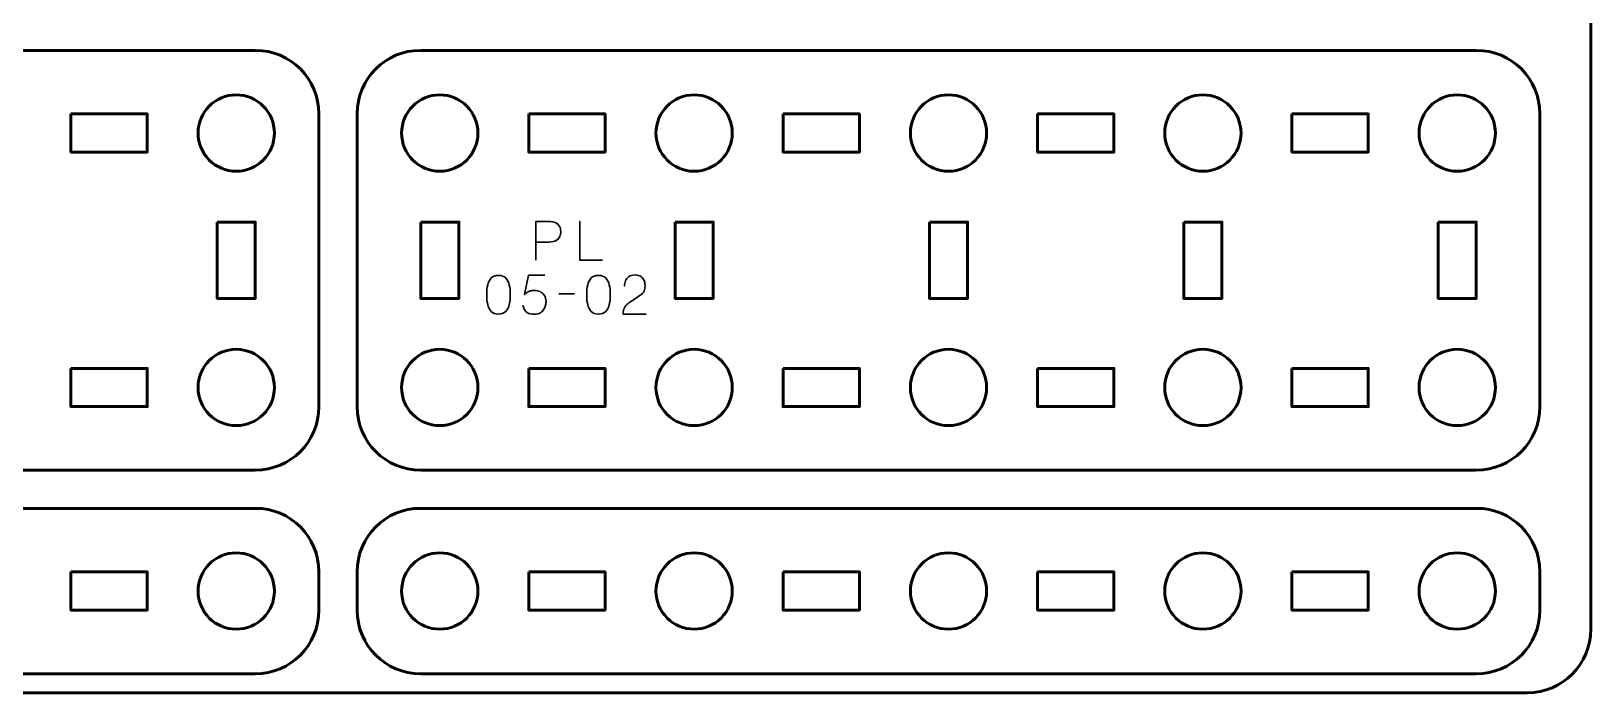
# Model space of a CAD drawing. Header units: centimetres. Extents: x -23.5 to 0, y -29.7 to 0.
# Drawn here: x -12.26 to 0, y -29.7 to -24.5 of the extents above; entities that cross this region are included whole.
import ezdxf

# ---------------------------------------------------------------- set-up
doc = ezdxf.new("R2010")
doc.units = ezdxf.units.CM
doc.header["$MEASUREMENT"] = 0
doc.layers.add('Layer 1', color=7, linetype='Continuous')

msp = doc.modelspace()

# ---------------------------------------------------------------- linework, layer by layer
at = {"layer": 'Layer 1', "color": 22, "lineweight": 53}
msp.add_open_spline([(-20.49992, 0.00005), (-20.49992, 0.00005), (-0.49996, 0.00005), (-0.49996, 0.00005), (-0.49996, 0.00005), (-0.22299, 0.00005), (0, -0.22304), (0, -0.50004), (0, -0.50004), (0, -0.50004), (0, -29.19991), (0, -29.19991), (0, -29.19991), (0, -29.47705), (-0.22299, -29.70001), (-0.49996, -29.70001), (-0.49996, -29.70001), (-0.49996, -29.70001), (-20.49992, -29.70001), (-20.49992, -29.70001), (-20.49992, -29.70001), (-20.77692, -29.70001), (-21.00001, -29.47705), (-21.00001, -29.19991), (-21.00001, -29.19991), (-21.00001, -29.19991), (-21.00001, -0.50004), (-21.00001, -0.50004), (-21.00001, -0.50004), (-21.00001, -0.22304), (-20.77692, 0.00005), (-20.49992, 0.00005)], degree=3, knots=[0, 0, 0, 0, 0.125, 0.125, 0.125, 0.125, 0.25, 0.25, 0.25, 0.25, 0.375, 0.375, 0.375, 0.375, 0.5, 0.5, 0.5, 0.5, 0.625, 0.625, 0.625, 0.625, 0.75, 0.75, 0.75, 0.75, 0.875, 0.875, 0.875, 0.875, 1, 1, 1, 1], dxfattribs=at)
at = {"layer": 'Layer 1', "color": 114, "lineweight": 53}
for points in [[(-18.79999, -24.64995), (-18.79999, -24.64995), (-10.50011, -24.64995), (-10.50011, -24.64995), (-10.50011, -24.64995), (-10.22311, -24.64995), (-10.00001, -24.87305), (-10.00001, -25.15005), (-10.00001, -25.15005), (-10.00001, -25.15005), (-10.00001, -27.44997), (-10.00001, -27.44997), (-10.00001, -27.44997), (-10.00001, -27.72698), (-10.22311, -27.94993), (-10.50011, -27.94993), (-10.50011, -27.94993), (-10.50011, -27.94993), (-18.79999, -27.94993), (-18.79999, -27.94993), (-18.79999, -27.94993), (-19.07699, -27.94993), (-19.30009, -27.72698), (-19.30009, -27.44997), (-19.30009, -27.44997), (-19.30009, -27.44997), (-19.30009, -25.15005), (-19.30009, -25.15005), (-19.30009, -25.15005), (-19.30009, -24.87305), (-19.07699, -24.64995), (-18.79999, -24.64995)], [(-9.19999, -24.64995), (-9.19999, -24.64995), (-0.90011, -24.64995), (-0.90011, -24.64995), (-0.90011, -24.64995), (-0.62311, -24.64995), (-0.40001, -24.87305), (-0.40001, -25.15005), (-0.40001, -25.15005), (-0.40001, -25.15005), (-0.40001, -27.44997), (-0.40001, -27.44997), (-0.40001, -27.44997), (-0.40001, -27.72698), (-0.62311, -27.94993), (-0.90011, -27.94993), (-0.90011, -27.94993), (-0.90011, -27.94993), (-9.19999, -27.94993), (-9.19999, -27.94993), (-9.19999, -27.94993), (-9.47699, -27.94993), (-9.70009, -27.72698), (-9.70009, -27.44997), (-9.70009, -27.44997), (-9.70009, -27.44997), (-9.70009, -25.15005), (-9.70009, -25.15005), (-9.70009, -25.15005), (-9.70009, -24.87305), (-9.47699, -24.64995), (-9.19999, -24.64995)], [(-18.80001, -28.25002), (-18.80001, -28.25002), (-10.50011, -28.25002), (-10.50011, -28.25002), (-10.50011, -28.25002), (-10.22311, -28.25002), (-10.00001, -28.47311), (-10.00001, -28.75011), (-10.00001, -28.75011), (-10.00001, -28.75011), (-10.00001, -29.05012), (-10.00001, -29.05012), (-10.00001, -29.05012), (-10.00001, -29.32708), (-10.22311, -29.55004), (-10.50011, -29.55004), (-10.50011, -29.55004), (-10.50011, -29.55004), (-18.80001, -29.55004), (-18.80001, -29.55004), (-18.80001, -29.55004), (-19.07701, -29.55004), (-19.30011, -29.32708), (-19.30011, -29.05012), (-19.30011, -29.05012), (-19.30011, -29.05012), (-19.30011, -28.75011), (-19.30011, -28.75011), (-19.30011, -28.75011), (-19.30011, -28.47311), (-19.07701, -28.25002), (-18.80001, -28.25002)], [(-9.20001, -28.25002), (-9.20001, -28.25002), (-0.90011, -28.25002), (-0.90011, -28.25002), (-0.90011, -28.25002), (-0.62311, -28.25002), (-0.40001, -28.47311), (-0.40001, -28.75011), (-0.40001, -28.75011), (-0.40001, -28.75011), (-0.40001, -29.05012), (-0.40001, -29.05012), (-0.40001, -29.05012), (-0.40001, -29.32708), (-0.62311, -29.55004), (-0.90011, -29.55004), (-0.90011, -29.55004), (-0.90011, -29.55004), (-9.20001, -29.55004), (-9.20001, -29.55004), (-9.20001, -29.55004), (-9.47701, -29.55004), (-9.70011, -29.32708), (-9.70011, -29.05012), (-9.70011, -29.05012), (-9.70011, -29.05012), (-9.70011, -28.75011), (-9.70011, -28.75011), (-9.70011, -28.75011), (-9.70011, -28.47311), (-9.47701, -28.25002), (-9.20001, -28.25002)]]:
    msp.add_open_spline(points, degree=3, knots=[0, 0, 0, 0, 0.125, 0.125, 0.125, 0.125, 0.25, 0.25, 0.25, 0.25, 0.375, 0.375, 0.375, 0.375, 0.5, 0.5, 0.5, 0.5, 0.625, 0.625, 0.625, 0.625, 0.75, 0.75, 0.75, 0.75, 0.875, 0.875, 0.875, 0.875, 1, 1, 1, 1], dxfattribs=at)
at = {"layer": 'Layer 1', "lineweight": 53}
for points in [[(-10.35004, -25.29998), (-10.35004, -25.46575), (-10.48441, -25.59998), (-10.65004, -25.59998), (-10.65004, -25.59998), (-10.81581, -25.59998), (-10.95004, -25.46575), (-10.95004, -25.29998), (-10.95004, -25.29998), (-10.95004, -25.13432), (-10.81581, -24.99998), (-10.65004, -24.99998), (-10.65004, -24.99998), (-10.48441, -24.99998), (-10.35004, -25.13432), (-10.35004, -25.29998)], [(-8.75006, -25.29998), (-8.75006, -25.46575), (-8.88429, -25.59998), (-9.05006, -25.59998), (-9.05006, -25.59998), (-9.21572, -25.59998), (-9.35006, -25.46575), (-9.35006, -25.29998), (-9.35006, -25.29998), (-9.35006, -25.13432), (-9.21572, -24.99998), (-9.05006, -24.99998), (-9.05006, -24.99998), (-8.88429, -24.99998), (-8.75006, -25.13432), (-8.75006, -25.29998)], [(-6.74999, -25.29998), (-6.74999, -25.46575), (-6.88437, -25.59998), (-7.05, -25.59998), (-7.05, -25.59998), (-7.21577, -25.59998), (-7.35, -25.46575), (-7.35, -25.29998), (-7.35, -25.29998), (-7.35, -25.13432), (-7.21577, -24.99998), (-7.05, -24.99998), (-7.05, -24.99998), (-6.88437, -24.99998), (-6.74999, -25.13432), (-6.74999, -25.29998)], [(-4.75007, -25.29998), (-4.75007, -25.46575), (-4.8844, -25.59998), (-5.05006, -25.59998), (-5.05006, -25.59998), (-5.21569, -25.59998), (-5.35007, -25.46575), (-5.35007, -25.29998), (-5.35007, -25.29998), (-5.35007, -25.13432), (-5.21569, -24.99998), (-5.05006, -24.99998), (-5.05006, -24.99998), (-4.8844, -24.99998), (-4.75007, -25.13432), (-4.75007, -25.29998)], [(-2.7501, -25.29998), (-2.7501, -25.46575), (-2.88434, -25.59998), (-3.05011, -25.59998), (-3.05011, -25.59998), (-3.21577, -25.59998), (-3.35011, -25.46575), (-3.35011, -25.29998), (-3.35011, -25.29998), (-3.35011, -25.13432), (-3.21577, -24.99998), (-3.05011, -24.99998), (-3.05011, -24.99998), (-2.88434, -24.99998), (-2.7501, -25.13432), (-2.7501, -25.29998)], [(-0.75004, -25.29998), (-0.75004, -25.46575), (-0.88441, -25.59998), (-1.05004, -25.59998), (-1.05004, -25.59998), (-1.21581, -25.59998), (-1.35004, -25.46575), (-1.35004, -25.29998), (-1.35004, -25.29998), (-1.35004, -25.13432), (-1.21581, -24.99998), (-1.05004, -24.99998), (-1.05004, -24.99998), (-0.88441, -24.99998), (-0.75004, -25.13432), (-0.75004, -25.29998)], [(-11.95005, -25.15005), (-11.95005, -25.15005), (-11.35005, -25.15005), (-11.35005, -25.15005), (-11.35005, -25.15005), (-11.35005, -25.15005), (-11.35005, -25.45005), (-11.35005, -25.45005), (-11.35005, -25.45005), (-11.35005, -25.45005), (-11.95005, -25.45005), (-11.95005, -25.45005), (-11.95005, -25.45005), (-11.95005, -25.45005), (-11.95005, -25.15005), (-11.95005, -25.15005)], [(-8.35004, -25.15005), (-8.35004, -25.15005), (-7.75005, -25.15005), (-7.75005, -25.15005), (-7.75005, -25.15005), (-7.75005, -25.15005), (-7.75005, -25.45005), (-7.75005, -25.45005), (-7.75005, -25.45005), (-7.75005, -25.45005), (-8.35004, -25.45005), (-8.35004, -25.45005), (-8.35004, -25.45005), (-8.35004, -25.45005), (-8.35004, -25.15005), (-8.35004, -25.15005)], [(-6.35009, -25.15005), (-6.35009, -25.15005), (-5.75008, -25.15005), (-5.75008, -25.15005), (-5.75008, -25.15005), (-5.75008, -25.15005), (-5.75008, -25.45005), (-5.75008, -25.45005), (-5.75008, -25.45005), (-5.75008, -25.45005), (-6.35009, -25.45005), (-6.35009, -25.45005), (-6.35009, -25.45005), (-6.35009, -25.45005), (-6.35009, -25.15005), (-6.35009, -25.15005)], [(-4.35002, -25.15005), (-4.35002, -25.15005), (-3.75002, -25.15005), (-3.75002, -25.15005), (-3.75002, -25.15005), (-3.75002, -25.15005), (-3.75002, -25.45005), (-3.75002, -25.45005), (-3.75002, -25.45005), (-3.75002, -25.45005), (-4.35002, -25.45005), (-4.35002, -25.45005), (-4.35002, -25.45005), (-4.35002, -25.45005), (-4.35002, -25.15005), (-4.35002, -25.15005)], [(-2.35005, -25.15005), (-2.35005, -25.15005), (-1.75005, -25.15005), (-1.75005, -25.15005), (-1.75005, -25.15005), (-1.75005, -25.15005), (-1.75005, -25.45005), (-1.75005, -25.45005), (-1.75005, -25.45005), (-1.75005, -25.45005), (-2.35005, -25.45005), (-2.35005, -25.45005), (-2.35005, -25.45005), (-2.35005, -25.45005), (-2.35005, -25.15005), (-2.35005, -25.15005)], [(-10.80011, -26), (-10.80011, -26), (-10.50011, -26), (-10.50011, -26), (-10.50011, -26), (-10.50011, -26), (-10.50011, -26.59999), (-10.50011, -26.59999), (-10.50011, -26.59999), (-10.50011, -26.59999), (-10.80011, -26.59999), (-10.80011, -26.59999), (-10.80011, -26.59999), (-10.80011, -26.59999), (-10.80011, -26), (-10.80011, -26)], [(-9.19999, -26), (-9.19999, -26), (-8.89999, -26), (-8.89999, -26), (-8.89999, -26), (-8.89999, -26), (-8.89999, -26.59999), (-8.89999, -26.59999), (-8.89999, -26.59999), (-8.89999, -26.59999), (-9.19999, -26.59999), (-9.19999, -26.59999), (-9.19999, -26.59999), (-9.19999, -26.59999), (-9.19999, -26), (-9.19999, -26)], [(-7.20007, -26), (-7.20007, -26), (-6.90007, -26), (-6.90007, -26), (-6.90007, -26), (-6.90007, -26), (-6.90007, -26.59999), (-6.90007, -26.59999), (-6.90007, -26.59999), (-6.90007, -26.59999), (-7.20007, -26.59999), (-7.20007, -26.59999), (-7.20007, -26.59999), (-7.20007, -26.59999), (-7.20007, -26), (-7.20007, -26)], [(-5.20014, -26), (-5.20014, -26), (-4.90013, -26), (-4.90013, -26), (-4.90013, -26), (-4.90013, -26), (-4.90013, -26.59999), (-4.90013, -26.59999), (-4.90013, -26.59999), (-4.90013, -26.59999), (-5.20014, -26.59999), (-5.20014, -26.59999), (-5.20014, -26.59999), (-5.20014, -26.59999), (-5.20014, -26), (-5.20014, -26)], [(-3.20004, -26), (-3.20004, -26), (-2.90003, -26), (-2.90003, -26), (-2.90003, -26), (-2.90003, -26), (-2.90003, -26.59999), (-2.90003, -26.59999), (-2.90003, -26.59999), (-2.90003, -26.59999), (-3.20004, -26.59999), (-3.20004, -26.59999), (-3.20004, -26.59999), (-3.20004, -26.59999), (-3.20004, -26), (-3.20004, -26)], [(-1.20011, -26), (-1.20011, -26), (-0.90011, -26), (-0.90011, -26), (-0.90011, -26), (-0.90011, -26), (-0.90011, -26.59999), (-0.90011, -26.59999), (-0.90011, -26.59999), (-0.90011, -26.59999), (-1.20011, -26.59999), (-1.20011, -26.59999), (-1.20011, -26.59999), (-1.20011, -26.59999), (-1.20011, -26), (-1.20011, -26)], [(-10.35004, -27.30004), (-10.35004, -27.46567), (-10.48441, -27.60005), (-10.65004, -27.60005), (-10.65004, -27.60005), (-10.81581, -27.60005), (-10.95004, -27.46567), (-10.95004, -27.30004), (-10.95004, -27.30004), (-10.95004, -27.13427), (-10.81581, -27.00004), (-10.65004, -27.00004), (-10.65004, -27.00004), (-10.48441, -27.00004), (-10.35004, -27.13427), (-10.35004, -27.30004)], [(-8.75006, -27.30004), (-8.75006, -27.46567), (-8.88429, -27.60005), (-9.05006, -27.60005), (-9.05006, -27.60005), (-9.21572, -27.60005), (-9.35006, -27.46567), (-9.35006, -27.30004), (-9.35006, -27.30004), (-9.35006, -27.13427), (-9.21572, -27.00004), (-9.05006, -27.00004), (-9.05006, -27.00004), (-8.88429, -27.00004), (-8.75006, -27.13427), (-8.75006, -27.30004)], [(-6.74999, -27.30004), (-6.74999, -27.46567), (-6.88437, -27.60005), (-7.05, -27.60005), (-7.05, -27.60005), (-7.21577, -27.60005), (-7.35, -27.46567), (-7.35, -27.30004), (-7.35, -27.30004), (-7.35, -27.13427), (-7.21577, -27.00004), (-7.05, -27.00004), (-7.05, -27.00004), (-6.88437, -27.00004), (-6.74999, -27.13427), (-6.74999, -27.30004)], [(-4.75007, -27.30004), (-4.75007, -27.46567), (-4.8844, -27.60005), (-5.05006, -27.60005), (-5.05006, -27.60005), (-5.21569, -27.60005), (-5.35007, -27.46567), (-5.35007, -27.30004), (-5.35007, -27.30004), (-5.35007, -27.13427), (-5.21569, -27.00004), (-5.05006, -27.00004), (-5.05006, -27.00004), (-4.8844, -27.00004), (-4.75007, -27.13427), (-4.75007, -27.30004)], [(-2.7501, -27.30004), (-2.7501, -27.46567), (-2.88434, -27.60005), (-3.05011, -27.60005), (-3.05011, -27.60005), (-3.21577, -27.60005), (-3.35011, -27.46567), (-3.35011, -27.30004), (-3.35011, -27.30004), (-3.35011, -27.13427), (-3.21577, -27.00004), (-3.05011, -27.00004), (-3.05011, -27.00004), (-2.88434, -27.00004), (-2.7501, -27.13427), (-2.7501, -27.30004)], [(-0.75004, -27.30004), (-0.75004, -27.46567), (-0.88441, -27.60005), (-1.05004, -27.60005), (-1.05004, -27.60005), (-1.21581, -27.60005), (-1.35004, -27.46567), (-1.35004, -27.30004), (-1.35004, -27.30004), (-1.35004, -27.13427), (-1.21581, -27.00004), (-1.05004, -27.00004), (-1.05004, -27.00004), (-0.88441, -27.00004), (-0.75004, -27.13427), (-0.75004, -27.30004)], [(-11.95005, -27.14997), (-11.95005, -27.14997), (-11.35005, -27.14997), (-11.35005, -27.14997), (-11.35005, -27.14997), (-11.35005, -27.14997), (-11.35005, -27.44997), (-11.35005, -27.44997), (-11.35005, -27.44997), (-11.35005, -27.44997), (-11.95005, -27.44997), (-11.95005, -27.44997), (-11.95005, -27.44997), (-11.95005, -27.44997), (-11.95005, -27.14997), (-11.95005, -27.14997)], [(-8.35004, -27.14997), (-8.35004, -27.14997), (-7.75005, -27.14997), (-7.75005, -27.14997), (-7.75005, -27.14997), (-7.75005, -27.14997), (-7.75005, -27.44997), (-7.75005, -27.44997), (-7.75005, -27.44997), (-7.75005, -27.44997), (-8.35004, -27.44997), (-8.35004, -27.44997), (-8.35004, -27.44997), (-8.35004, -27.44997), (-8.35004, -27.14997), (-8.35004, -27.14997)], [(-6.35009, -27.14997), (-6.35009, -27.14997), (-5.75008, -27.14997), (-5.75008, -27.14997), (-5.75008, -27.14997), (-5.75008, -27.14997), (-5.75008, -27.44997), (-5.75008, -27.44997), (-5.75008, -27.44997), (-5.75008, -27.44997), (-6.35009, -27.44997), (-6.35009, -27.44997), (-6.35009, -27.44997), (-6.35009, -27.44997), (-6.35009, -27.14997), (-6.35009, -27.14997)], [(-4.35002, -27.14997), (-4.35002, -27.14997), (-3.75002, -27.14997), (-3.75002, -27.14997), (-3.75002, -27.14997), (-3.75002, -27.14997), (-3.75002, -27.44997), (-3.75002, -27.44997), (-3.75002, -27.44997), (-3.75002, -27.44997), (-4.35002, -27.44997), (-4.35002, -27.44997), (-4.35002, -27.44997), (-4.35002, -27.44997), (-4.35002, -27.14997), (-4.35002, -27.14997)], [(-2.35005, -27.14997), (-2.35005, -27.14997), (-1.75005, -27.14997), (-1.75005, -27.14997), (-1.75005, -27.14997), (-1.75005, -27.14997), (-1.75005, -27.44997), (-1.75005, -27.44997), (-1.75005, -27.44997), (-1.75005, -27.44997), (-2.35005, -27.44997), (-2.35005, -27.44997), (-2.35005, -27.44997), (-2.35005, -27.44997), (-2.35005, -27.14997), (-2.35005, -27.14997)], [(-10.35004, -28.90004), (-10.35004, -29.06582), (-10.48441, -29.20005), (-10.65004, -29.20005), (-10.65004, -29.20005), (-10.81581, -29.20005), (-10.95004, -29.06582), (-10.95004, -28.90004), (-10.95004, -28.90004), (-10.95004, -28.73438), (-10.81581, -28.60004), (-10.65004, -28.60004), (-10.65004, -28.60004), (-10.48441, -28.60004), (-10.35004, -28.73438), (-10.35004, -28.90004)], [(-8.75008, -28.90004), (-8.75008, -29.06582), (-8.88431, -29.20005), (-9.05008, -29.20005), (-9.05008, -29.20005), (-9.21574, -29.20005), (-9.35008, -29.06582), (-9.35008, -28.90004), (-9.35008, -28.90004), (-9.35008, -28.73438), (-9.21574, -28.60004), (-9.05008, -28.60004), (-9.05008, -28.60004), (-8.88431, -28.60004), (-8.75008, -28.73438), (-8.75008, -28.90004)], [(-6.75, -28.90004), (-6.75, -29.06582), (-6.88438, -29.20005), (-7.05001, -29.20005), (-7.05001, -29.20005), (-7.21578, -29.20005), (-7.35001, -29.06582), (-7.35001, -28.90004), (-7.35001, -28.90004), (-7.35001, -28.73438), (-7.21578, -28.60004), (-7.05001, -28.60004), (-7.05001, -28.60004), (-6.88438, -28.60004), (-6.75, -28.73438), (-6.75, -28.90004)], [(-4.75008, -28.90004), (-4.75008, -29.06582), (-4.88442, -29.20005), (-5.05007, -29.20005), (-5.05007, -29.20005), (-5.2157, -29.20005), (-5.35008, -29.06582), (-5.35008, -28.90004), (-5.35008, -28.90004), (-5.35008, -28.73438), (-5.2157, -28.60004), (-5.05007, -28.60004), (-5.05007, -28.60004), (-4.88442, -28.60004), (-4.75008, -28.73438), (-4.75008, -28.90004)], [(-2.75011, -28.90004), (-2.75011, -29.06582), (-2.88435, -29.20005), (-3.05012, -29.20005), (-3.05012, -29.20005), (-3.21578, -29.20005), (-3.35012, -29.06582), (-3.35012, -28.90004), (-3.35012, -28.90004), (-3.35012, -28.73438), (-3.21578, -28.60004), (-3.05012, -28.60004), (-3.05012, -28.60004), (-2.88435, -28.60004), (-2.75011, -28.73438), (-2.75011, -28.90004)], [(-0.75004, -28.90004), (-0.75004, -29.06582), (-0.88441, -29.20005), (-1.05004, -29.20005), (-1.05004, -29.20005), (-1.21581, -29.20005), (-1.35004, -29.06582), (-1.35004, -28.90004), (-1.35004, -28.90004), (-1.35004, -28.73438), (-1.21581, -28.60004), (-1.05004, -28.60004), (-1.05004, -28.60004), (-0.88441, -28.60004), (-0.75004, -28.73438), (-0.75004, -28.90004)], [(-11.95006, -28.75011), (-11.95006, -28.75011), (-11.35006, -28.75011), (-11.35006, -28.75011), (-11.35006, -28.75011), (-11.35006, -28.75011), (-11.35006, -29.05012), (-11.35006, -29.05012), (-11.35006, -29.05012), (-11.35006, -29.05012), (-11.95006, -29.05012), (-11.95006, -29.05012), (-11.95006, -29.05012), (-11.95006, -29.05012), (-11.95006, -28.75011), (-11.95006, -28.75011)], [(-8.35006, -28.75011), (-8.35006, -28.75011), (-7.75006, -28.75011), (-7.75006, -28.75011), (-7.75006, -28.75011), (-7.75006, -28.75011), (-7.75006, -29.05012), (-7.75006, -29.05012), (-7.75006, -29.05012), (-7.75006, -29.05012), (-8.35006, -29.05012), (-8.35006, -29.05012), (-8.35006, -29.05012), (-8.35006, -29.05012), (-8.35006, -28.75011), (-8.35006, -28.75011)], [(-6.3501, -28.75011), (-6.3501, -28.75011), (-5.75009, -28.75011), (-5.75009, -28.75011), (-5.75009, -28.75011), (-5.75009, -28.75011), (-5.75009, -29.05012), (-5.75009, -29.05012), (-5.75009, -29.05012), (-5.75009, -29.05012), (-6.3501, -29.05012), (-6.3501, -29.05012), (-6.3501, -29.05012), (-6.3501, -29.05012), (-6.3501, -28.75011), (-6.3501, -28.75011)], [(-4.35003, -28.75011), (-4.35003, -28.75011), (-3.75003, -28.75011), (-3.75003, -28.75011), (-3.75003, -28.75011), (-3.75003, -28.75011), (-3.75003, -29.05012), (-3.75003, -29.05012), (-3.75003, -29.05012), (-3.75003, -29.05012), (-4.35003, -29.05012), (-4.35003, -29.05012), (-4.35003, -29.05012), (-4.35003, -29.05012), (-4.35003, -28.75011), (-4.35003, -28.75011)], [(-2.35006, -28.75011), (-2.35006, -28.75011), (-1.75006, -28.75011), (-1.75006, -28.75011), (-1.75006, -28.75011), (-1.75006, -28.75011), (-1.75006, -29.05012), (-1.75006, -29.05012), (-1.75006, -29.05012), (-1.75006, -29.05012), (-2.35006, -29.05012), (-2.35006, -29.05012), (-2.35006, -29.05012), (-2.35006, -29.05012), (-2.35006, -28.75011), (-2.35006, -28.75011)]]:
    msp.add_open_spline(points, degree=3, knots=[0, 0, 0, 0, 0.25, 0.25, 0.25, 0.25, 0.5, 0.5, 0.5, 0.5, 0.75, 0.75, 0.75, 0.75, 1, 1, 1, 1], dxfattribs=at)
at = {"layer": 'Layer 1', "color": 40, "lineweight": 30}
for points, knots in [([(-8.29462, -26.29999), (-8.29462, -26.29999), (-8.29462, -25.99478), (-8.29462, -25.99478), (-8.29462, -25.99478), (-8.29462, -25.99478), (-8.19733, -25.99478), (-8.19733, -25.99478), (-8.19733, -25.99478), (-8.17171, -25.99506), (-8.15171, -25.99876), (-8.13753, -26.00592), (-8.13753, -26.00592), (-8.12363, -26.01323), (-8.11382, -26.02275), (-8.10818, -26.0346), (-8.10818, -26.0346), (-8.10268, -26.04646), (-8.09964, -26.05926), (-8.09908, -26.07306), (-8.09908, -26.07306), (-8.09841, -26.0871), (-8.10073, -26.10047), (-8.10624, -26.11313), (-8.10624, -26.11313), (-8.11178, -26.12583), (-8.12127, -26.13631), (-8.1345, -26.14442), (-8.1345, -26.14442), (-8.14801, -26.15257), (-8.16621, -26.1567), (-8.18935, -26.15698), (-8.18935, -26.15698), (-8.18935, -26.15698), (-8.29462, -26.15698), (-8.29462, -26.15698), (-8.29462, -26.15698), (-8.29462, -26.15698), (-8.18935, -26.15698), (-8.18935, -26.15698), (-8.18935, -26.15698), (-8.1666, -26.1567), (-8.14857, -26.15257), (-8.13506, -26.14442), (-8.13506, -26.14442), (-8.12169, -26.13631), (-8.11217, -26.12583), (-8.10652, -26.11313), (-8.10652, -26.11313), (-8.10102, -26.10047), (-8.09855, -26.0871), (-8.09908, -26.07306), (-8.09908, -26.07306), (-8.09964, -26.05926), (-8.10268, -26.04646), (-8.10832, -26.0346), (-8.10832, -26.0346), (-8.11411, -26.02275), (-8.12402, -26.01323), (-8.13795, -26.00592), (-8.13795, -26.00592), (-8.15213, -25.99876), (-8.172, -25.99506), (-8.19733, -25.99478), (-8.19733, -25.99478), (-8.19733, -25.99478), (-8.29462, -25.99478), (-8.29462, -25.99478), (-8.29462, -25.99478), (-8.29462, -25.99478), (-8.29462, -26.29999), (-8.29462, -26.29999)], [0, 0, 0, 0, 0.05555556, 0.05555556, 0.05555556, 0.05555556, 0.11111111, 0.11111111, 0.11111111, 0.11111111, 0.16666667, 0.16666667, 0.16666667, 0.16666667, 0.22222222, 0.22222222, 0.22222222, 0.22222222, 0.27777778, 0.27777778, 0.27777778, 0.27777778, 0.33333333, 0.33333333, 0.33333333, 0.33333333, 0.38888889, 0.38888889, 0.38888889, 0.38888889, 0.44444444, 0.44444444, 0.44444444, 0.44444444, 0.5, 0.5, 0.5, 0.5, 0.55555556, 0.55555556, 0.55555556, 0.55555556, 0.61111111, 0.61111111, 0.61111111, 0.61111111, 0.66666667, 0.66666667, 0.66666667, 0.66666667, 0.72222222, 0.72222222, 0.72222222, 0.72222222, 0.77777778, 0.77777778, 0.77777778, 0.77777778, 0.83333333, 0.83333333, 0.83333333, 0.83333333, 0.88888889, 0.88888889, 0.88888889, 0.88888889, 0.94444444, 0.94444444, 0.94444444, 0.94444444, 1, 1, 1, 1]), ([(-7.77002, -26.29999), (-7.77002, -26.29999), (-7.9482, -26.29999), (-7.9482, -26.29999), (-7.9482, -26.29999), (-7.9482, -26.29999), (-7.9482, -25.99478), (-7.9482, -25.99478), (-7.9482, -25.99478), (-7.9482, -25.99478), (-7.9482, -26.29999), (-7.9482, -26.29999), (-7.9482, -26.29999), (-7.9482, -26.29999), (-7.77002, -26.29999), (-7.77002, -26.29999)], [0, 0, 0, 0, 0.25, 0.25, 0.25, 0.25, 0.5, 0.5, 0.5, 0.5, 0.75, 0.75, 0.75, 0.75, 1, 1, 1, 1]), ([(-8.58841, -26.72332), (-8.5639, -26.72308), (-8.54488, -26.71616), (-8.53137, -26.70265), (-8.53137, -26.70265), (-8.518, -26.68917), (-8.50865, -26.67097), (-8.5034, -26.64797), (-8.5034, -26.64797), (-8.49832, -26.62507), (-8.49581, -26.59946), (-8.49609, -26.57092), (-8.49609, -26.57092), (-8.49581, -26.54281), (-8.49832, -26.51719), (-8.5034, -26.49416), (-8.5034, -26.49416), (-8.50865, -26.47144), (-8.518, -26.45324), (-8.53137, -26.43944), (-8.53137, -26.43944), (-8.54488, -26.42597), (-8.5639, -26.41891), (-8.58841, -26.41852), (-8.58841, -26.41852), (-8.61311, -26.41891), (-8.63212, -26.42597), (-8.64549, -26.43944), (-8.64549, -26.43944), (-8.65897, -26.45324), (-8.66821, -26.47144), (-8.67333, -26.49416), (-8.67333, -26.49416), (-8.67855, -26.51719), (-8.68102, -26.54281), (-8.68063, -26.57092), (-8.68063, -26.57092), (-8.68102, -26.59946), (-8.67855, -26.62507), (-8.67333, -26.64797), (-8.67333, -26.64797), (-8.66821, -26.67097), (-8.65897, -26.68917), (-8.64549, -26.70265), (-8.64549, -26.70265), (-8.63212, -26.71616), (-8.61311, -26.72308), (-8.58841, -26.72332)], [0, 0, 0, 0, 0.08333333, 0.08333333, 0.08333333, 0.08333333, 0.16666667, 0.16666667, 0.16666667, 0.16666667, 0.25, 0.25, 0.25, 0.25, 0.33333333, 0.33333333, 0.33333333, 0.33333333, 0.41666667, 0.41666667, 0.41666667, 0.41666667, 0.5, 0.5, 0.5, 0.5, 0.58333333, 0.58333333, 0.58333333, 0.58333333, 0.66666667, 0.66666667, 0.66666667, 0.66666667, 0.75, 0.75, 0.75, 0.75, 0.83333333, 0.83333333, 0.83333333, 0.83333333, 0.91666667, 0.91666667, 0.91666667, 0.91666667, 1, 1, 1, 1]), ([(-8.58841, -26.72332), (-8.5639, -26.72308), (-8.54488, -26.71616), (-8.53137, -26.70265), (-8.53137, -26.70265), (-8.518, -26.68917), (-8.50865, -26.67097), (-8.5034, -26.64797), (-8.5034, -26.64797), (-8.49832, -26.62507), (-8.49581, -26.59946), (-8.49609, -26.57092), (-8.49609, -26.57092), (-8.49581, -26.54281), (-8.49832, -26.51719), (-8.5034, -26.49416), (-8.5034, -26.49416), (-8.50865, -26.47144), (-8.518, -26.45324), (-8.53137, -26.43944), (-8.53137, -26.43944), (-8.54488, -26.42597), (-8.5639, -26.41891), (-8.58841, -26.41852), (-8.58841, -26.41852), (-8.61311, -26.41891), (-8.63212, -26.42597), (-8.64549, -26.43944), (-8.64549, -26.43944), (-8.65897, -26.45324), (-8.66821, -26.47144), (-8.67333, -26.49416), (-8.67333, -26.49416), (-8.67855, -26.51719), (-8.68102, -26.54281), (-8.68063, -26.57092), (-8.68063, -26.57092), (-8.68102, -26.59946), (-8.67855, -26.62507), (-8.67333, -26.64797), (-8.67333, -26.64797), (-8.66821, -26.67097), (-8.65897, -26.68917), (-8.64549, -26.70265), (-8.64549, -26.70265), (-8.63212, -26.71616), (-8.61311, -26.72308), (-8.58841, -26.72332)], [0, 0, 0, 0, 0.08333333, 0.08333333, 0.08333333, 0.08333333, 0.16666667, 0.16666667, 0.16666667, 0.16666667, 0.25, 0.25, 0.25, 0.25, 0.33333333, 0.33333333, 0.33333333, 0.33333333, 0.41666667, 0.41666667, 0.41666667, 0.41666667, 0.5, 0.5, 0.5, 0.5, 0.58333333, 0.58333333, 0.58333333, 0.58333333, 0.66666667, 0.66666667, 0.66666667, 0.66666667, 0.75, 0.75, 0.75, 0.75, 0.83333333, 0.83333333, 0.83333333, 0.83333333, 0.91666667, 0.91666667, 0.91666667, 0.91666667, 1, 1, 1, 1]), ([(-8.22393, -26.4181), (-8.22393, -26.4181), (-8.351, -26.4181), (-8.351, -26.4181), (-8.351, -26.4181), (-8.351, -26.4181), (-8.38476, -26.56969), (-8.38476, -26.56969), (-8.38476, -26.56969), (-8.37703, -26.56306), (-8.36959, -26.55713), (-8.36228, -26.55219), (-8.36228, -26.55219), (-8.35526, -26.54736), (-8.34715, -26.54365), (-8.33791, -26.54101), (-8.33791, -26.54101), (-8.32881, -26.53854), (-8.31738, -26.5373), (-8.30358, -26.53702), (-8.30358, -26.53702), (-8.2894, -26.53716), (-8.27547, -26.54034), (-8.26185, -26.54669), (-8.26185, -26.54669), (-8.24834, -26.55314), (-8.23701, -26.56281), (-8.22809, -26.57561), (-8.22809, -26.57561), (-8.21927, -26.5887), (-8.21458, -26.60511), (-8.21415, -26.62465), (-8.21415, -26.62465), (-8.21415, -26.63157), (-8.21539, -26.64038), (-8.21761, -26.65125), (-8.21761, -26.65125), (-8.22008, -26.66215), (-8.22449, -26.67316), (-8.23084, -26.68434), (-8.23084, -26.68434), (-8.2373, -26.69563), (-8.2464, -26.70515), (-8.25825, -26.71274), (-8.25825, -26.71274), (-8.27024, -26.72043), (-8.28566, -26.72431), (-8.30443, -26.72456), (-8.30443, -26.72456), (-8.32951, -26.72417), (-8.34824, -26.72015), (-8.36063, -26.71246), (-8.36063, -26.71246), (-8.37333, -26.70473), (-8.38186, -26.69549), (-8.38641, -26.68487), (-8.38641, -26.68487), (-8.39125, -26.67443), (-8.39425, -26.6649), (-8.39537, -26.65608), (-8.39537, -26.65608), (-8.39425, -26.6649), (-8.39125, -26.67443), (-8.38641, -26.68487), (-8.38641, -26.68487), (-8.38186, -26.69549), (-8.37333, -26.70473), (-8.36063, -26.71246), (-8.36063, -26.71246), (-8.34824, -26.72015), (-8.32951, -26.72417), (-8.30443, -26.72456), (-8.30443, -26.72456), (-8.28566, -26.72431), (-8.27024, -26.72043), (-8.25825, -26.71274), (-8.25825, -26.71274), (-8.2464, -26.70515), (-8.2373, -26.69563), (-8.23084, -26.68434), (-8.23084, -26.68434), (-8.22449, -26.67316), (-8.22008, -26.66215), (-8.21761, -26.65125), (-8.21761, -26.65125), (-8.21539, -26.64038), (-8.21415, -26.63157), (-8.21415, -26.62465), (-8.21415, -26.62465), (-8.21458, -26.60511), (-8.21927, -26.5887), (-8.22809, -26.57561), (-8.22809, -26.57561), (-8.23701, -26.56281), (-8.24834, -26.55314), (-8.26185, -26.54669), (-8.26185, -26.54669), (-8.27547, -26.54034), (-8.2894, -26.53716), (-8.30358, -26.53702), (-8.30358, -26.53702), (-8.31738, -26.5373), (-8.32881, -26.53854), (-8.33791, -26.54101), (-8.33791, -26.54101), (-8.34715, -26.54365), (-8.35526, -26.54736), (-8.36228, -26.55219), (-8.36228, -26.55219), (-8.36959, -26.55713), (-8.37703, -26.56306), (-8.38476, -26.56969), (-8.38476, -26.56969), (-8.38476, -26.56969), (-8.351, -26.4181), (-8.351, -26.4181), (-8.351, -26.4181), (-8.351, -26.4181), (-8.22393, -26.4181), (-8.22393, -26.4181)], [0, 0, 0, 0, 0.03333333, 0.03333333, 0.03333333, 0.03333333, 0.06666667, 0.06666667, 0.06666667, 0.06666667, 0.1, 0.1, 0.1, 0.1, 0.13333333, 0.13333333, 0.13333333, 0.13333333, 0.16666667, 0.16666667, 0.16666667, 0.16666667, 0.2, 0.2, 0.2, 0.2, 0.23333333, 0.23333333, 0.23333333, 0.23333333, 0.26666667, 0.26666667, 0.26666667, 0.26666667, 0.3, 0.3, 0.3, 0.3, 0.33333333, 0.33333333, 0.33333333, 0.33333333, 0.36666667, 0.36666667, 0.36666667, 0.36666667, 0.4, 0.4, 0.4, 0.4, 0.43333333, 0.43333333, 0.43333333, 0.43333333, 0.46666667, 0.46666667, 0.46666667, 0.46666667, 0.5, 0.5, 0.5, 0.5, 0.53333333, 0.53333333, 0.53333333, 0.53333333, 0.56666667, 0.56666667, 0.56666667, 0.56666667, 0.6, 0.6, 0.6, 0.6, 0.63333333, 0.63333333, 0.63333333, 0.63333333, 0.66666667, 0.66666667, 0.66666667, 0.66666667, 0.7, 0.7, 0.7, 0.7, 0.73333333, 0.73333333, 0.73333333, 0.73333333, 0.76666667, 0.76666667, 0.76666667, 0.76666667, 0.8, 0.8, 0.8, 0.8, 0.83333333, 0.83333333, 0.83333333, 0.83333333, 0.86666667, 0.86666667, 0.86666667, 0.86666667, 0.9, 0.9, 0.9, 0.9, 0.93333333, 0.93333333, 0.93333333, 0.93333333, 0.96666667, 0.96666667, 0.96666667, 0.96666667, 1, 1, 1, 1]), ([(-7.80212, -26.72332), (-7.7776, -26.72308), (-7.75859, -26.71616), (-7.74507, -26.70265), (-7.74507, -26.70265), (-7.7317, -26.68917), (-7.72236, -26.67097), (-7.7171, -26.64797), (-7.7171, -26.64797), (-7.71202, -26.62507), (-7.70951, -26.59946), (-7.7098, -26.57092), (-7.7098, -26.57092), (-7.70951, -26.54281), (-7.71202, -26.51719), (-7.7171, -26.49416), (-7.7171, -26.49416), (-7.72236, -26.47144), (-7.7317, -26.45324), (-7.74507, -26.43944), (-7.74507, -26.43944), (-7.75859, -26.42597), (-7.7776, -26.41891), (-7.80212, -26.41852), (-7.80212, -26.41852), (-7.82681, -26.41891), (-7.84583, -26.42597), (-7.8592, -26.43944), (-7.8592, -26.43944), (-7.87267, -26.45324), (-7.88192, -26.47144), (-7.88703, -26.49416), (-7.88703, -26.49416), (-7.89225, -26.51719), (-7.89472, -26.54281), (-7.89433, -26.57092), (-7.89433, -26.57092), (-7.89472, -26.59946), (-7.89225, -26.62507), (-7.88703, -26.64797), (-7.88703, -26.64797), (-7.88192, -26.67097), (-7.87267, -26.68917), (-7.8592, -26.70265), (-7.8592, -26.70265), (-7.84583, -26.71616), (-7.82681, -26.72308), (-7.80212, -26.72332)], [0, 0, 0, 0, 0.08333333, 0.08333333, 0.08333333, 0.08333333, 0.16666667, 0.16666667, 0.16666667, 0.16666667, 0.25, 0.25, 0.25, 0.25, 0.33333333, 0.33333333, 0.33333333, 0.33333333, 0.41666667, 0.41666667, 0.41666667, 0.41666667, 0.5, 0.5, 0.5, 0.5, 0.58333333, 0.58333333, 0.58333333, 0.58333333, 0.66666667, 0.66666667, 0.66666667, 0.66666667, 0.75, 0.75, 0.75, 0.75, 0.83333333, 0.83333333, 0.83333333, 0.83333333, 0.91666667, 0.91666667, 0.91666667, 0.91666667, 1, 1, 1, 1]), ([(-7.80212, -26.72332), (-7.7776, -26.72308), (-7.75859, -26.71616), (-7.74507, -26.70265), (-7.74507, -26.70265), (-7.7317, -26.68917), (-7.72236, -26.67097), (-7.7171, -26.64797), (-7.7171, -26.64797), (-7.71202, -26.62507), (-7.70951, -26.59946), (-7.7098, -26.57092), (-7.7098, -26.57092), (-7.70951, -26.54281), (-7.71202, -26.51719), (-7.7171, -26.49416), (-7.7171, -26.49416), (-7.72236, -26.47144), (-7.7317, -26.45324), (-7.74507, -26.43944), (-7.74507, -26.43944), (-7.75859, -26.42597), (-7.7776, -26.41891), (-7.80212, -26.41852), (-7.80212, -26.41852), (-7.82681, -26.41891), (-7.84583, -26.42597), (-7.8592, -26.43944), (-7.8592, -26.43944), (-7.87267, -26.45324), (-7.88192, -26.47144), (-7.88703, -26.49416), (-7.88703, -26.49416), (-7.89225, -26.51719), (-7.89472, -26.54281), (-7.89433, -26.57092), (-7.89433, -26.57092), (-7.89472, -26.59946), (-7.89225, -26.62507), (-7.88703, -26.64797), (-7.88703, -26.64797), (-7.88192, -26.67097), (-7.87267, -26.68917), (-7.8592, -26.70265), (-7.8592, -26.70265), (-7.84583, -26.71616), (-7.82681, -26.72308), (-7.80212, -26.72332)], [0, 0, 0, 0, 0.08333333, 0.08333333, 0.08333333, 0.08333333, 0.16666667, 0.16666667, 0.16666667, 0.16666667, 0.25, 0.25, 0.25, 0.25, 0.33333333, 0.33333333, 0.33333333, 0.33333333, 0.41666667, 0.41666667, 0.41666667, 0.41666667, 0.5, 0.5, 0.5, 0.5, 0.58333333, 0.58333333, 0.58333333, 0.58333333, 0.66666667, 0.66666667, 0.66666667, 0.66666667, 0.75, 0.75, 0.75, 0.75, 0.83333333, 0.83333333, 0.83333333, 0.83333333, 0.91666667, 0.91666667, 0.91666667, 0.91666667, 1, 1, 1, 1]), ([(-7.42743, -26.72332), (-7.42743, -26.72332), (-7.60908, -26.72332), (-7.60908, -26.72332), (-7.60908, -26.72332), (-7.60851, -26.70307), (-7.60481, -26.68667), (-7.59804, -26.67386), (-7.59804, -26.67386), (-7.59144, -26.6612), (-7.58287, -26.65058), (-7.57242, -26.64204), (-7.57242, -26.64204), (-7.56209, -26.63375), (-7.55076, -26.62564), (-7.53838, -26.61791), (-7.53838, -26.61791), (-7.53838, -26.61791), (-7.46603, -26.56969), (-7.46603, -26.56969), (-7.46603, -26.56969), (-7.4517, -26.55921), (-7.44303, -26.54693), (-7.43999, -26.53318), (-7.43999, -26.53318), (-7.4371, -26.51938), (-7.43586, -26.50534), (-7.43639, -26.49084), (-7.43639, -26.49084), (-7.43625, -26.48107), (-7.43862, -26.47031), (-7.44327, -26.4586), (-7.44327, -26.4586), (-7.44811, -26.44717), (-7.45611, -26.43726), (-7.4674, -26.42872), (-7.4674, -26.42872), (-7.47883, -26.42043), (-7.49443, -26.41602), (-7.51425, -26.41563), (-7.51425, -26.41563), (-7.53436, -26.41602), (-7.55062, -26.42043), (-7.56276, -26.42886), (-7.56276, -26.42886), (-7.57504, -26.4374), (-7.58386, -26.44826), (-7.58922, -26.46139), (-7.58922, -26.46139), (-7.59472, -26.47472), (-7.59737, -26.48851), (-7.59723, -26.5027), (-7.59723, -26.5027), (-7.59737, -26.48851), (-7.59472, -26.47472), (-7.58922, -26.46139), (-7.58922, -26.46139), (-7.58386, -26.44826), (-7.57504, -26.4374), (-7.56276, -26.42886), (-7.56276, -26.42886), (-7.55062, -26.42043), (-7.53436, -26.41602), (-7.51425, -26.41563), (-7.51425, -26.41563), (-7.49443, -26.41602), (-7.47883, -26.42043), (-7.4674, -26.42872), (-7.4674, -26.42872), (-7.45611, -26.43726), (-7.44811, -26.44717), (-7.44327, -26.4586), (-7.44327, -26.4586), (-7.43862, -26.47031), (-7.43625, -26.48107), (-7.43639, -26.49084), (-7.43639, -26.49084), (-7.43586, -26.50534), (-7.4371, -26.51938), (-7.43999, -26.53318), (-7.43999, -26.53318), (-7.44303, -26.54693), (-7.4517, -26.55921), (-7.46603, -26.56969), (-7.46603, -26.56969), (-7.46603, -26.56969), (-7.53838, -26.61791), (-7.53838, -26.61791), (-7.53838, -26.61791), (-7.55076, -26.62564), (-7.56209, -26.63375), (-7.57242, -26.64204), (-7.57242, -26.64204), (-7.58287, -26.65058), (-7.59144, -26.6612), (-7.59804, -26.67386), (-7.59804, -26.67386), (-7.60481, -26.68667), (-7.60851, -26.70307), (-7.60908, -26.72332), (-7.60908, -26.72332), (-7.60908, -26.72332), (-7.42743, -26.72332), (-7.42743, -26.72332)], [0, 0, 0, 0, 0.03846154, 0.03846154, 0.03846154, 0.03846154, 0.07692308, 0.07692308, 0.07692308, 0.07692308, 0.11538462, 0.11538462, 0.11538462, 0.11538462, 0.15384615, 0.15384615, 0.15384615, 0.15384615, 0.19230769, 0.19230769, 0.19230769, 0.19230769, 0.23076923, 0.23076923, 0.23076923, 0.23076923, 0.26923077, 0.26923077, 0.26923077, 0.26923077, 0.30769231, 0.30769231, 0.30769231, 0.30769231, 0.34615385, 0.34615385, 0.34615385, 0.34615385, 0.38461538, 0.38461538, 0.38461538, 0.38461538, 0.42307692, 0.42307692, 0.42307692, 0.42307692, 0.46153846, 0.46153846, 0.46153846, 0.46153846, 0.5, 0.5, 0.5, 0.5, 0.53846154, 0.53846154, 0.53846154, 0.53846154, 0.57692308, 0.57692308, 0.57692308, 0.57692308, 0.61538462, 0.61538462, 0.61538462, 0.61538462, 0.65384615, 0.65384615, 0.65384615, 0.65384615, 0.69230769, 0.69230769, 0.69230769, 0.69230769, 0.73076923, 0.73076923, 0.73076923, 0.73076923, 0.76923077, 0.76923077, 0.76923077, 0.76923077, 0.80769231, 0.80769231, 0.80769231, 0.80769231, 0.84615385, 0.84615385, 0.84615385, 0.84615385, 0.88461538, 0.88461538, 0.88461538, 0.88461538, 0.92307692, 0.92307692, 0.92307692, 0.92307692, 0.96153846, 0.96153846, 0.96153846, 0.96153846, 1, 1, 1, 1])]:
    msp.add_open_spline(points, degree=3, knots=knots, dxfattribs=at)
msp.add_open_spline([(-8.11425, -26.56376), (-8.11425, -26.56376), (-7.99107, -26.56376), (-7.99107, -26.56376)], degree=3, dxfattribs=at)

doc.saveas('drawing.dxf')
